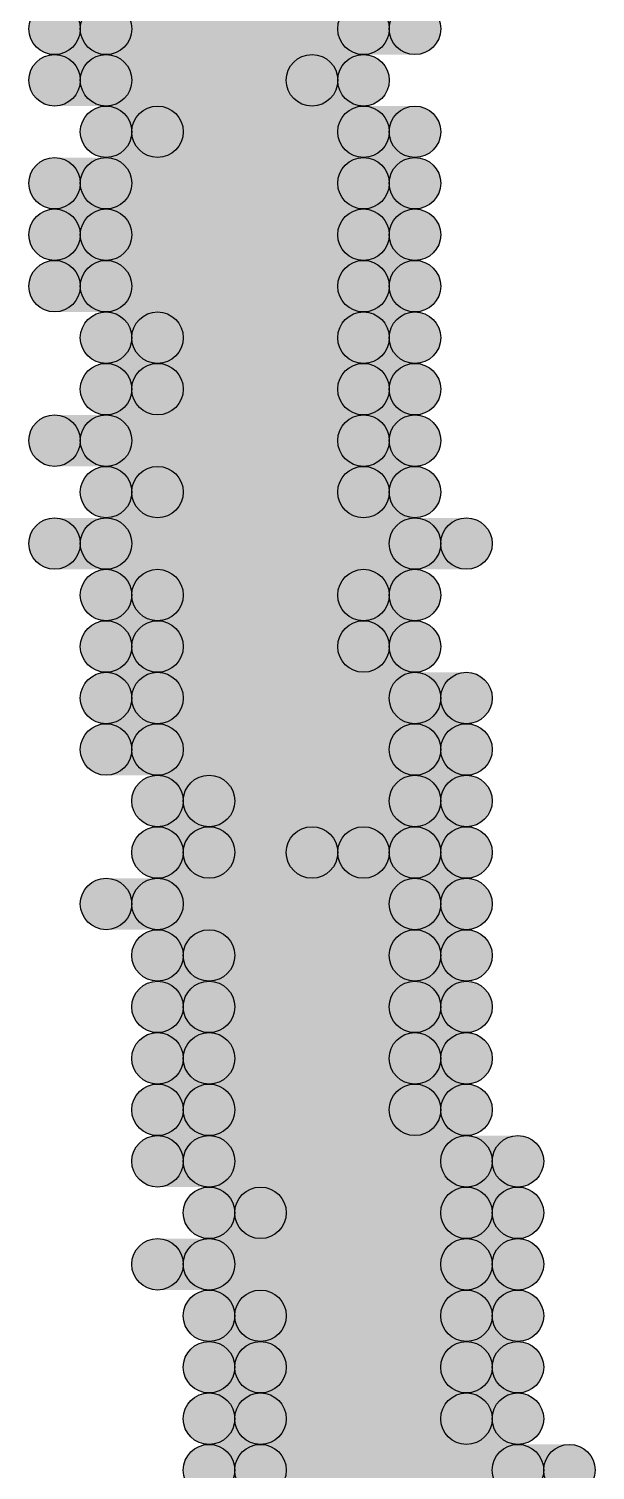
# Model space of a CAD drawing. Header units: millimetres. Extents: x 0 to 137, y 0 to 37.
# Drawn here: x 125.362 to 125.641, y 4.877 to 5.588 of the extents above; entities that cross this region are included whole.
import ezdxf

# ---------------------------------------------------------------- set-up
doc = ezdxf.new("R2010")
doc.units = ezdxf.units.MM
doc.layers.add('TopLayer', color=1, linetype='Continuous')
doc.layers.add('TopSolder', color=216, linetype='Continuous')

msp = doc.modelspace()

# ---------------------------------------------------------------- hatches: boundary and pattern name
at = {"layer": 'TopLayer'}
h = msp.add_hatch(color=1, dxfattribs=at)
edge = h.paths.add_edge_path()
edge.add_arc((125.3998, 5.588), 0.0127, 0, 360)
for points in [[(125.3998, 5.5753), (125.3998, 5.6007), (125.5522, 5.6007), (125.5522, 5.5753)], [(125.3998, 5.5499), (125.3998, 5.5753), (125.5268, 5.5753), (125.5268, 5.5499)], [(125.4252, 5.5245), (125.4252, 5.5499), (125.5522, 5.5499), (125.5522, 5.5245)], [(125.3998, 5.4991), (125.3998, 5.5245), (125.5522, 5.5245), (125.5522, 5.4991)], [(125.3998, 5.4737), (125.3998, 5.4991), (125.5522, 5.4991), (125.5522, 5.4737)], [(125.3998, 5.4483), (125.3998, 5.4737), (125.5522, 5.4737), (125.5522, 5.4483)], [(125.4252, 5.4229), (125.4252, 5.4483), (125.5522, 5.4483), (125.5522, 5.4229)], [(125.4252, 5.3975), (125.4252, 5.4229), (125.5522, 5.4229), (125.5522, 5.3975)], [(125.3998, 5.3721), (125.3998, 5.3975), (125.5522, 5.3975), (125.5522, 5.3721)], [(125.4252, 5.3467), (125.4252, 5.3721), (125.5522, 5.3721), (125.5522, 5.3467)], [(125.3998, 5.3213), (125.3998, 5.3467), (125.5776, 5.3467), (125.5776, 5.3213)], [(125.4252, 5.2959), (125.4252, 5.3213), (125.5522, 5.3213), (125.5522, 5.2959)], [(125.4252, 5.2705), (125.4252, 5.2959), (125.5522, 5.2959), (125.5522, 5.2705)], [(125.4252, 5.2451), (125.4252, 5.2705), (125.5776, 5.2705), (125.5776, 5.2451)], [(125.4252, 5.2197), (125.4252, 5.2451), (125.5776, 5.2451), (125.5776, 5.2197)], [(125.4506, 5.1943), (125.4506, 5.2197), (125.5776, 5.2197), (125.5776, 5.1943)], [(125.4506, 5.1689), (125.4506, 5.1943), (125.5268, 5.1943), (125.5268, 5.1689)], [(125.5522, 5.1689), (125.5522, 5.1943), (125.5776, 5.1943), (125.5776, 5.1689)], [(125.4252, 5.1435), (125.4252, 5.1689), (125.5776, 5.1689), (125.5776, 5.1435)], [(125.4506, 5.1181), (125.4506, 5.1435), (125.5776, 5.1435), (125.5776, 5.1181)], [(125.4506, 5.0927), (125.4506, 5.1181), (125.5776, 5.1181), (125.5776, 5.0927)], [(125.4506, 5.0673), (125.4506, 5.0927), (125.5776, 5.0927), (125.5776, 5.0673)], [(125.4506, 5.0419), (125.4506, 5.0673), (125.5776, 5.0673), (125.5776, 5.0419)], [(125.4506, 5.0165), (125.4506, 5.0419), (125.603, 5.0419), (125.603, 5.0165)], [(125.476, 4.9911), (125.476, 5.0165), (125.603, 5.0165), (125.603, 4.9911)], [(125.4506, 4.9657), (125.4506, 4.9911), (125.603, 4.9911), (125.603, 4.9657)], [(125.476, 4.9403), (125.476, 4.9657), (125.603, 4.9657), (125.603, 4.9403)], [(125.476, 4.9149), (125.476, 4.9403), (125.603, 4.9403), (125.603, 4.9149)], [(125.476, 4.8895), (125.476, 4.9149), (125.603, 4.9149), (125.603, 4.8895)], [(125.476, 4.8641), (125.476, 4.8895), (125.6284, 4.8895), (125.6284, 4.8641)]]:
    msp.add_hatch(color=1, dxfattribs=at).paths.add_polyline_path(points)
h = msp.add_hatch(color=1, dxfattribs=at)
edge = h.paths.add_edge_path()
edge.add_arc((125.5522, 5.588), 0.0127, 0, 360)
h = msp.add_hatch(color=1, dxfattribs=at)
edge = h.paths.add_edge_path()
edge.add_arc((125.3998, 5.5626), 0.0127, 0, 360)
h = msp.add_hatch(color=1, dxfattribs=at)
edge = h.paths.add_edge_path()
edge.add_arc((125.5268, 5.5626), 0.0127, 0, 360)
h = msp.add_hatch(color=1, dxfattribs=at)
edge = h.paths.add_edge_path()
edge.add_arc((125.4252, 5.5372), 0.0127, 0, 360)
h = msp.add_hatch(color=1, dxfattribs=at)
edge = h.paths.add_edge_path()
edge.add_arc((125.5522, 5.5372), 0.0127, 0, 360)
h = msp.add_hatch(color=1, dxfattribs=at)
edge = h.paths.add_edge_path()
edge.add_arc((125.3998, 5.5118), 0.0127, 0, 360)
h = msp.add_hatch(color=1, dxfattribs=at)
edge = h.paths.add_edge_path()
edge.add_arc((125.5522, 5.5118), 0.0127, 0, 360)
h = msp.add_hatch(color=1, dxfattribs=at)
edge = h.paths.add_edge_path()
edge.add_arc((125.3998, 5.4864), 0.0127, 0, 360)
h = msp.add_hatch(color=1, dxfattribs=at)
edge = h.paths.add_edge_path()
edge.add_arc((125.5522, 5.4864), 0.0127, 0, 360)
h = msp.add_hatch(color=1, dxfattribs=at)
edge = h.paths.add_edge_path()
edge.add_arc((125.3998, 5.461), 0.0127, 0, 360)
h = msp.add_hatch(color=1, dxfattribs=at)
edge = h.paths.add_edge_path()
edge.add_arc((125.5522, 5.461), 0.0127, 0, 360)
h = msp.add_hatch(color=1, dxfattribs=at)
edge = h.paths.add_edge_path()
edge.add_arc((125.4252, 5.4356), 0.0127, 0, 360)
h = msp.add_hatch(color=1, dxfattribs=at)
edge = h.paths.add_edge_path()
edge.add_arc((125.5522, 5.4356), 0.0127, 0, 360)
h = msp.add_hatch(color=1, dxfattribs=at)
edge = h.paths.add_edge_path()
edge.add_arc((125.4252, 5.4102), 0.0127, 0, 360)
h = msp.add_hatch(color=1, dxfattribs=at)
edge = h.paths.add_edge_path()
edge.add_arc((125.5522, 5.4102), 0.0127, 0, 360)
h = msp.add_hatch(color=1, dxfattribs=at)
edge = h.paths.add_edge_path()
edge.add_arc((125.3998, 5.3848), 0.0127, 0, 360)
h = msp.add_hatch(color=1, dxfattribs=at)
edge = h.paths.add_edge_path()
edge.add_arc((125.5522, 5.3848), 0.0127, 0, 360)
h = msp.add_hatch(color=1, dxfattribs=at)
edge = h.paths.add_edge_path()
edge.add_arc((125.4252, 5.3594), 0.0127, 0, 360)
h = msp.add_hatch(color=1, dxfattribs=at)
edge = h.paths.add_edge_path()
edge.add_arc((125.5522, 5.3594), 0.0127, 0, 360)
h = msp.add_hatch(color=1, dxfattribs=at)
edge = h.paths.add_edge_path()
edge.add_arc((125.3998, 5.334), 0.0127, 0, 360)
h = msp.add_hatch(color=1, dxfattribs=at)
edge = h.paths.add_edge_path()
edge.add_arc((125.5776, 5.334), 0.0127, 0, 360)
h = msp.add_hatch(color=1, dxfattribs=at)
edge = h.paths.add_edge_path()
edge.add_arc((125.4252, 5.3086), 0.0127, 0, 360)
h = msp.add_hatch(color=1, dxfattribs=at)
edge = h.paths.add_edge_path()
edge.add_arc((125.5522, 5.3086), 0.0127, 0, 360)
h = msp.add_hatch(color=1, dxfattribs=at)
edge = h.paths.add_edge_path()
edge.add_arc((125.4252, 5.2832), 0.0127, 0, 360)
h = msp.add_hatch(color=1, dxfattribs=at)
edge = h.paths.add_edge_path()
edge.add_arc((125.5522, 5.2832), 0.0127, 0, 360)
h = msp.add_hatch(color=1, dxfattribs=at)
edge = h.paths.add_edge_path()
edge.add_arc((125.4252, 5.2578), 0.0127, 0, 360)
h = msp.add_hatch(color=1, dxfattribs=at)
edge = h.paths.add_edge_path()
edge.add_arc((125.5776, 5.2578), 0.0127, 0, 360)
h = msp.add_hatch(color=1, dxfattribs=at)
edge = h.paths.add_edge_path()
edge.add_arc((125.4252, 5.2324), 0.0127, 0, 360)
h = msp.add_hatch(color=1, dxfattribs=at)
edge = h.paths.add_edge_path()
edge.add_arc((125.5776, 5.2324), 0.0127, 0, 360)
h = msp.add_hatch(color=1, dxfattribs=at)
edge = h.paths.add_edge_path()
edge.add_arc((125.4506, 5.207), 0.0127, 0, 360)
h = msp.add_hatch(color=1, dxfattribs=at)
edge = h.paths.add_edge_path()
edge.add_arc((125.5776, 5.207), 0.0127, 0, 360)
h = msp.add_hatch(color=1, dxfattribs=at)
edge = h.paths.add_edge_path()
edge.add_arc((125.4506, 5.1816), 0.0127, 0, 360)
h = msp.add_hatch(color=1, dxfattribs=at)
edge = h.paths.add_edge_path()
edge.add_arc((125.5268, 5.1816), 0.0127, 0, 360)
h = msp.add_hatch(color=1, dxfattribs=at)
edge = h.paths.add_edge_path()
edge.add_arc((125.5522, 5.1816), 0.0127, 0, 360)
h = msp.add_hatch(color=1, dxfattribs=at)
edge = h.paths.add_edge_path()
edge.add_arc((125.5776, 5.1816), 0.0127, 0, 360)
h = msp.add_hatch(color=1, dxfattribs=at)
edge = h.paths.add_edge_path()
edge.add_arc((125.4252, 5.1562), 0.0127, 0, 360)
h = msp.add_hatch(color=1, dxfattribs=at)
edge = h.paths.add_edge_path()
edge.add_arc((125.5776, 5.1562), 0.0127, 0, 360)
h = msp.add_hatch(color=1, dxfattribs=at)
edge = h.paths.add_edge_path()
edge.add_arc((125.4506, 5.1308), 0.0127, 0, 360)
h = msp.add_hatch(color=1, dxfattribs=at)
edge = h.paths.add_edge_path()
edge.add_arc((125.5776, 5.1308), 0.0127, 0, 360)
h = msp.add_hatch(color=1, dxfattribs=at)
edge = h.paths.add_edge_path()
edge.add_arc((125.4506, 5.1054), 0.0127, 0, 360)
h = msp.add_hatch(color=1, dxfattribs=at)
edge = h.paths.add_edge_path()
edge.add_arc((125.5776, 5.1054), 0.0127, 0, 360)
h = msp.add_hatch(color=1, dxfattribs=at)
edge = h.paths.add_edge_path()
edge.add_arc((125.4506, 5.08), 0.0127, 0, 360)
h = msp.add_hatch(color=1, dxfattribs=at)
edge = h.paths.add_edge_path()
edge.add_arc((125.5776, 5.08), 0.0127, 0, 360)
h = msp.add_hatch(color=1, dxfattribs=at)
edge = h.paths.add_edge_path()
edge.add_arc((125.4506, 5.0546), 0.0127, 0, 360)
h = msp.add_hatch(color=1, dxfattribs=at)
edge = h.paths.add_edge_path()
edge.add_arc((125.5776, 5.0546), 0.0127, 0, 360)
h = msp.add_hatch(color=1, dxfattribs=at)
edge = h.paths.add_edge_path()
edge.add_arc((125.4506, 5.0292), 0.0127, 0, 360)
h = msp.add_hatch(color=1, dxfattribs=at)
edge = h.paths.add_edge_path()
edge.add_arc((125.603, 5.0292), 0.0127, 0, 360)
h = msp.add_hatch(color=1, dxfattribs=at)
edge = h.paths.add_edge_path()
edge.add_arc((125.476, 5.0038), 0.0127, 0, 360)
h = msp.add_hatch(color=1, dxfattribs=at)
edge = h.paths.add_edge_path()
edge.add_arc((125.603, 5.0038), 0.0127, 0, 360)
h = msp.add_hatch(color=1, dxfattribs=at)
edge = h.paths.add_edge_path()
edge.add_arc((125.4506, 4.9784), 0.0127, 0, 360)
h = msp.add_hatch(color=1, dxfattribs=at)
edge = h.paths.add_edge_path()
edge.add_arc((125.603, 4.9784), 0.0127, 0, 360)
h = msp.add_hatch(color=1, dxfattribs=at)
edge = h.paths.add_edge_path()
edge.add_arc((125.476, 4.953), 0.0127, 0, 360)
h = msp.add_hatch(color=1, dxfattribs=at)
edge = h.paths.add_edge_path()
edge.add_arc((125.603, 4.953), 0.0127, 0, 360)
h = msp.add_hatch(color=1, dxfattribs=at)
edge = h.paths.add_edge_path()
edge.add_arc((125.476, 4.9276), 0.0127, 0, 360)
h = msp.add_hatch(color=1, dxfattribs=at)
edge = h.paths.add_edge_path()
edge.add_arc((125.603, 4.9276), 0.0127, 0, 360)
h = msp.add_hatch(color=1, dxfattribs=at)
edge = h.paths.add_edge_path()
edge.add_arc((125.476, 4.9022), 0.0127, 0, 360)
h = msp.add_hatch(color=1, dxfattribs=at)
edge = h.paths.add_edge_path()
edge.add_arc((125.603, 4.9022), 0.0127, 0, 360)
h = msp.add_hatch(color=1, dxfattribs=at)
edge = h.paths.add_edge_path()
edge.add_arc((125.476, 4.8768), 0.0127, 0, 360)
h = msp.add_hatch(color=1, dxfattribs=at)
edge = h.paths.add_edge_path()
edge.add_arc((125.6284, 4.8768), 0.0127, 0, 360)
at = {"layer": 'TopSolder'}
h = msp.add_hatch(color=216, dxfattribs=at)
edge = h.paths.add_edge_path()
edge.add_arc((125.3744, 5.588), 0.0127, 0, 360)
for points in [[(125.3744, 5.5753), (125.3744, 5.6007), (125.5268, 5.6007), (125.5268, 5.5753)], [(125.3744, 5.5499), (125.3744, 5.5753), (125.5014, 5.5753), (125.5014, 5.5499)], [(125.3998, 5.5245), (125.3998, 5.5499), (125.5268, 5.5499), (125.5268, 5.5245)], [(125.3744, 5.4991), (125.3744, 5.5245), (125.5268, 5.5245), (125.5268, 5.4991)], [(125.3744, 5.4737), (125.3744, 5.4991), (125.5268, 5.4991), (125.5268, 5.4737)], [(125.3744, 5.4483), (125.3744, 5.4737), (125.5268, 5.4737), (125.5268, 5.4483)], [(125.3998, 5.4229), (125.3998, 5.4483), (125.5268, 5.4483), (125.5268, 5.4229)], [(125.3998, 5.3975), (125.3998, 5.4229), (125.5268, 5.4229), (125.5268, 5.3975)], [(125.3744, 5.3721), (125.3744, 5.3975), (125.5268, 5.3975), (125.5268, 5.3721)], [(125.3998, 5.3467), (125.3998, 5.3721), (125.5268, 5.3721), (125.5268, 5.3467)], [(125.3744, 5.3213), (125.3744, 5.3467), (125.5522, 5.3467), (125.5522, 5.3213)], [(125.3998, 5.2959), (125.3998, 5.3213), (125.5268, 5.3213), (125.5268, 5.2959)], [(125.3998, 5.2705), (125.3998, 5.2959), (125.5268, 5.2959), (125.5268, 5.2705)], [(125.3998, 5.2451), (125.3998, 5.2705), (125.5522, 5.2705), (125.5522, 5.2451)], [(125.3998, 5.2197), (125.3998, 5.2451), (125.5522, 5.2451), (125.5522, 5.2197)], [(125.4252, 5.1943), (125.4252, 5.2197), (125.5522, 5.2197), (125.5522, 5.1943)], [(125.4252, 5.1689), (125.4252, 5.1943), (125.5014, 5.1943), (125.5014, 5.1689)], [(125.5268, 5.1689), (125.5268, 5.1943), (125.5522, 5.1943), (125.5522, 5.1689)], [(125.3998, 5.1435), (125.3998, 5.1689), (125.5522, 5.1689), (125.5522, 5.1435)], [(125.4252, 5.1181), (125.4252, 5.1435), (125.5522, 5.1435), (125.5522, 5.1181)], [(125.4252, 5.0927), (125.4252, 5.1181), (125.5522, 5.1181), (125.5522, 5.0927)], [(125.4252, 5.0673), (125.4252, 5.0927), (125.5522, 5.0927), (125.5522, 5.0673)], [(125.4252, 5.0419), (125.4252, 5.0673), (125.5522, 5.0673), (125.5522, 5.0419)], [(125.4252, 5.0165), (125.4252, 5.0419), (125.5776, 5.0419), (125.5776, 5.0165)], [(125.4506, 4.9911), (125.4506, 5.0165), (125.5776, 5.0165), (125.5776, 4.9911)], [(125.4252, 4.9657), (125.4252, 4.9911), (125.5776, 4.9911), (125.5776, 4.9657)], [(125.4506, 4.9403), (125.4506, 4.9657), (125.5776, 4.9657), (125.5776, 4.9403)], [(125.4506, 4.9149), (125.4506, 4.9403), (125.5776, 4.9403), (125.5776, 4.9149)], [(125.4506, 4.8895), (125.4506, 4.9149), (125.5776, 4.9149), (125.5776, 4.8895)], [(125.4506, 4.8641), (125.4506, 4.8895), (125.603, 4.8895), (125.603, 4.8641)]]:
    msp.add_hatch(color=216, dxfattribs=at).paths.add_polyline_path(points)
h = msp.add_hatch(color=216, dxfattribs=at)
edge = h.paths.add_edge_path()
edge.add_arc((125.5268, 5.588), 0.0127, 0, 360)
h = msp.add_hatch(color=216, dxfattribs=at)
edge = h.paths.add_edge_path()
edge.add_arc((125.3744, 5.5626), 0.0127, 0, 360)
h = msp.add_hatch(color=216, dxfattribs=at)
edge = h.paths.add_edge_path()
edge.add_arc((125.5014, 5.5626), 0.0127, 0, 360)
h = msp.add_hatch(color=216, dxfattribs=at)
edge = h.paths.add_edge_path()
edge.add_arc((125.3998, 5.5372), 0.0127, 0, 360)
h = msp.add_hatch(color=216, dxfattribs=at)
edge = h.paths.add_edge_path()
edge.add_arc((125.5268, 5.5372), 0.0127, 0, 360)
h = msp.add_hatch(color=216, dxfattribs=at)
edge = h.paths.add_edge_path()
edge.add_arc((125.3744, 5.5118), 0.0127, 0, 360)
h = msp.add_hatch(color=216, dxfattribs=at)
edge = h.paths.add_edge_path()
edge.add_arc((125.5268, 5.5118), 0.0127, 0, 360)
h = msp.add_hatch(color=216, dxfattribs=at)
edge = h.paths.add_edge_path()
edge.add_arc((125.3744, 5.4864), 0.0127, 0, 360)
h = msp.add_hatch(color=216, dxfattribs=at)
edge = h.paths.add_edge_path()
edge.add_arc((125.5268, 5.4864), 0.0127, 0, 360)
h = msp.add_hatch(color=216, dxfattribs=at)
edge = h.paths.add_edge_path()
edge.add_arc((125.3744, 5.461), 0.0127, 0, 360)
h = msp.add_hatch(color=216, dxfattribs=at)
edge = h.paths.add_edge_path()
edge.add_arc((125.5268, 5.461), 0.0127, 0, 360)
h = msp.add_hatch(color=216, dxfattribs=at)
edge = h.paths.add_edge_path()
edge.add_arc((125.3998, 5.4356), 0.0127, 0, 360)
h = msp.add_hatch(color=216, dxfattribs=at)
edge = h.paths.add_edge_path()
edge.add_arc((125.5268, 5.4356), 0.0127, 0, 360)
h = msp.add_hatch(color=216, dxfattribs=at)
edge = h.paths.add_edge_path()
edge.add_arc((125.3998, 5.4102), 0.0127, 0, 360)
h = msp.add_hatch(color=216, dxfattribs=at)
edge = h.paths.add_edge_path()
edge.add_arc((125.5268, 5.4102), 0.0127, 0, 360)
h = msp.add_hatch(color=216, dxfattribs=at)
edge = h.paths.add_edge_path()
edge.add_arc((125.3744, 5.3848), 0.0127, 0, 360)
h = msp.add_hatch(color=216, dxfattribs=at)
edge = h.paths.add_edge_path()
edge.add_arc((125.5268, 5.3848), 0.0127, 0, 360)
h = msp.add_hatch(color=216, dxfattribs=at)
edge = h.paths.add_edge_path()
edge.add_arc((125.3998, 5.3594), 0.0127, 0, 360)
h = msp.add_hatch(color=216, dxfattribs=at)
edge = h.paths.add_edge_path()
edge.add_arc((125.5268, 5.3594), 0.0127, 0, 360)
h = msp.add_hatch(color=216, dxfattribs=at)
edge = h.paths.add_edge_path()
edge.add_arc((125.3744, 5.334), 0.0127, 0, 360)
h = msp.add_hatch(color=216, dxfattribs=at)
edge = h.paths.add_edge_path()
edge.add_arc((125.5522, 5.334), 0.0127, 0, 360)
h = msp.add_hatch(color=216, dxfattribs=at)
edge = h.paths.add_edge_path()
edge.add_arc((125.3998, 5.3086), 0.0127, 0, 360)
h = msp.add_hatch(color=216, dxfattribs=at)
edge = h.paths.add_edge_path()
edge.add_arc((125.5268, 5.3086), 0.0127, 0, 360)
h = msp.add_hatch(color=216, dxfattribs=at)
edge = h.paths.add_edge_path()
edge.add_arc((125.3998, 5.2832), 0.0127, 0, 360)
h = msp.add_hatch(color=216, dxfattribs=at)
edge = h.paths.add_edge_path()
edge.add_arc((125.5268, 5.2832), 0.0127, 0, 360)
h = msp.add_hatch(color=216, dxfattribs=at)
edge = h.paths.add_edge_path()
edge.add_arc((125.3998, 5.2578), 0.0127, 0, 360)
h = msp.add_hatch(color=216, dxfattribs=at)
edge = h.paths.add_edge_path()
edge.add_arc((125.5522, 5.2578), 0.0127, 0, 360)
h = msp.add_hatch(color=216, dxfattribs=at)
edge = h.paths.add_edge_path()
edge.add_arc((125.3998, 5.2324), 0.0127, 0, 360)
h = msp.add_hatch(color=216, dxfattribs=at)
edge = h.paths.add_edge_path()
edge.add_arc((125.5522, 5.2324), 0.0127, 0, 360)
h = msp.add_hatch(color=216, dxfattribs=at)
edge = h.paths.add_edge_path()
edge.add_arc((125.4252, 5.207), 0.0127, 0, 360)
h = msp.add_hatch(color=216, dxfattribs=at)
edge = h.paths.add_edge_path()
edge.add_arc((125.5522, 5.207), 0.0127, 0, 360)
h = msp.add_hatch(color=216, dxfattribs=at)
edge = h.paths.add_edge_path()
edge.add_arc((125.4252, 5.1816), 0.0127, 0, 360)
h = msp.add_hatch(color=216, dxfattribs=at)
edge = h.paths.add_edge_path()
edge.add_arc((125.5014, 5.1816), 0.0127, 0, 360)
h = msp.add_hatch(color=216, dxfattribs=at)
edge = h.paths.add_edge_path()
edge.add_arc((125.5268, 5.1816), 0.0127, 0, 360)
h = msp.add_hatch(color=216, dxfattribs=at)
edge = h.paths.add_edge_path()
edge.add_arc((125.5522, 5.1816), 0.0127, 0, 360)
h = msp.add_hatch(color=216, dxfattribs=at)
edge = h.paths.add_edge_path()
edge.add_arc((125.3998, 5.1562), 0.0127, 0, 360)
h = msp.add_hatch(color=216, dxfattribs=at)
edge = h.paths.add_edge_path()
edge.add_arc((125.5522, 5.1562), 0.0127, 0, 360)
h = msp.add_hatch(color=216, dxfattribs=at)
edge = h.paths.add_edge_path()
edge.add_arc((125.4252, 5.1308), 0.0127, 0, 360)
h = msp.add_hatch(color=216, dxfattribs=at)
edge = h.paths.add_edge_path()
edge.add_arc((125.5522, 5.1308), 0.0127, 0, 360)
h = msp.add_hatch(color=216, dxfattribs=at)
edge = h.paths.add_edge_path()
edge.add_arc((125.4252, 5.1054), 0.0127, 0, 360)
h = msp.add_hatch(color=216, dxfattribs=at)
edge = h.paths.add_edge_path()
edge.add_arc((125.5522, 5.1054), 0.0127, 0, 360)
h = msp.add_hatch(color=216, dxfattribs=at)
edge = h.paths.add_edge_path()
edge.add_arc((125.4252, 5.08), 0.0127, 0, 360)
h = msp.add_hatch(color=216, dxfattribs=at)
edge = h.paths.add_edge_path()
edge.add_arc((125.5522, 5.08), 0.0127, 0, 360)
h = msp.add_hatch(color=216, dxfattribs=at)
edge = h.paths.add_edge_path()
edge.add_arc((125.4252, 5.0546), 0.0127, 0, 360)
h = msp.add_hatch(color=216, dxfattribs=at)
edge = h.paths.add_edge_path()
edge.add_arc((125.5522, 5.0546), 0.0127, 0, 360)
h = msp.add_hatch(color=216, dxfattribs=at)
edge = h.paths.add_edge_path()
edge.add_arc((125.4252, 5.0292), 0.0127, 0, 360)
h = msp.add_hatch(color=216, dxfattribs=at)
edge = h.paths.add_edge_path()
edge.add_arc((125.5776, 5.0292), 0.0127, 0, 360)
h = msp.add_hatch(color=216, dxfattribs=at)
edge = h.paths.add_edge_path()
edge.add_arc((125.4506, 5.0038), 0.0127, 0, 360)
h = msp.add_hatch(color=216, dxfattribs=at)
edge = h.paths.add_edge_path()
edge.add_arc((125.5776, 5.0038), 0.0127, 0, 360)
h = msp.add_hatch(color=216, dxfattribs=at)
edge = h.paths.add_edge_path()
edge.add_arc((125.4252, 4.9784), 0.0127, 0, 360)
h = msp.add_hatch(color=216, dxfattribs=at)
edge = h.paths.add_edge_path()
edge.add_arc((125.5776, 4.9784), 0.0127, 0, 360)
h = msp.add_hatch(color=216, dxfattribs=at)
edge = h.paths.add_edge_path()
edge.add_arc((125.4506, 4.953), 0.0127, 0, 360)
h = msp.add_hatch(color=216, dxfattribs=at)
edge = h.paths.add_edge_path()
edge.add_arc((125.5776, 4.953), 0.0127, 0, 360)
h = msp.add_hatch(color=216, dxfattribs=at)
edge = h.paths.add_edge_path()
edge.add_arc((125.4506, 4.9276), 0.0127, 0, 360)
h = msp.add_hatch(color=216, dxfattribs=at)
edge = h.paths.add_edge_path()
edge.add_arc((125.5776, 4.9276), 0.0127, 0, 360)
h = msp.add_hatch(color=216, dxfattribs=at)
edge = h.paths.add_edge_path()
edge.add_arc((125.4506, 4.9022), 0.0127, 0, 360)
h = msp.add_hatch(color=216, dxfattribs=at)
edge = h.paths.add_edge_path()
edge.add_arc((125.5776, 4.9022), 0.0127, 0, 360)
h = msp.add_hatch(color=216, dxfattribs=at)
edge = h.paths.add_edge_path()
edge.add_arc((125.4506, 4.8768), 0.0127, 0, 360)
h = msp.add_hatch(color=216, dxfattribs=at)
edge = h.paths.add_edge_path()
edge.add_arc((125.603, 4.8768), 0.0127, 0, 360)

# ---------------------------------------------------------------- linework, layer by layer
at = {"layer": 'TopLayer'}
for centre in [(125.3998, 5.588), (125.5522, 5.588), (125.3998, 5.5626), (125.5268, 5.5626), (125.4252, 5.5372), (125.5522, 5.5372), (125.3998, 5.5118), (125.5522, 5.5118), (125.3998, 5.4864), (125.5522, 5.4864), (125.3998, 5.461), (125.5522, 5.461), (125.4252, 5.4356), (125.5522, 5.4356), (125.4252, 5.4102), (125.5522, 5.4102), (125.3998, 5.3848), (125.5522, 5.3848), (125.4252, 5.3594), (125.5522, 5.3594), (125.3998, 5.334), (125.5776, 5.334), (125.4252, 5.3086), (125.5522, 5.3086), (125.4252, 5.2832), (125.5522, 5.2832), (125.4252, 5.2578), (125.5776, 5.2578), (125.4252, 5.2324), (125.5776, 5.2324), (125.4506, 5.207), (125.5776, 5.207), (125.4506, 5.1816), (125.5268, 5.1816), (125.5522, 5.1816), (125.5776, 5.1816), (125.4252, 5.1562), (125.5776, 5.1562), (125.4506, 5.1308), (125.5776, 5.1308), (125.4506, 5.1054), (125.5776, 5.1054), (125.4506, 5.08), (125.5776, 5.08), (125.4506, 5.0546), (125.5776, 5.0546), (125.4506, 5.0292), (125.603, 5.0292), (125.476, 5.0038), (125.603, 5.0038), (125.4506, 4.9784), (125.603, 4.9784), (125.476, 4.953), (125.603, 4.953), (125.476, 4.9276), (125.603, 4.9276), (125.476, 4.9022), (125.603, 4.9022), (125.476, 4.8768), (125.6284, 4.8768)]:
    msp.add_circle(centre, 0.0127, dxfattribs=at)
at = {"layer": 'TopSolder'}
for centre in [(125.3744, 5.588), (125.5268, 5.588), (125.3744, 5.5626), (125.5014, 5.5626), (125.3998, 5.5372), (125.5268, 5.5372), (125.3744, 5.5118), (125.5268, 5.5118), (125.3744, 5.4864), (125.5268, 5.4864), (125.3744, 5.461), (125.5268, 5.461), (125.3998, 5.4356), (125.5268, 5.4356), (125.3998, 5.4102), (125.5268, 5.4102), (125.3744, 5.3848), (125.5268, 5.3848), (125.3998, 5.3594), (125.5268, 5.3594), (125.3744, 5.334), (125.5522, 5.334), (125.3998, 5.3086), (125.5268, 5.3086), (125.3998, 5.2832), (125.5268, 5.2832), (125.3998, 5.2578), (125.5522, 5.2578), (125.3998, 5.2324), (125.5522, 5.2324), (125.4252, 5.207), (125.5522, 5.207), (125.4252, 5.1816), (125.5014, 5.1816), (125.5268, 5.1816), (125.5522, 5.1816), (125.3998, 5.1562), (125.5522, 5.1562), (125.4252, 5.1308), (125.5522, 5.1308), (125.4252, 5.1054), (125.5522, 5.1054), (125.4252, 5.08), (125.5522, 5.08), (125.4252, 5.0546), (125.5522, 5.0546), (125.4252, 5.0292), (125.5776, 5.0292), (125.4506, 5.0038), (125.5776, 5.0038), (125.4252, 4.9784), (125.5776, 4.9784), (125.4506, 4.953), (125.5776, 4.953), (125.4506, 4.9276), (125.5776, 4.9276), (125.4506, 4.9022), (125.5776, 4.9022), (125.4506, 4.8768), (125.603, 4.8768)]:
    msp.add_circle(centre, 0.0127, dxfattribs=at)

doc.saveas('drawing.dxf')
